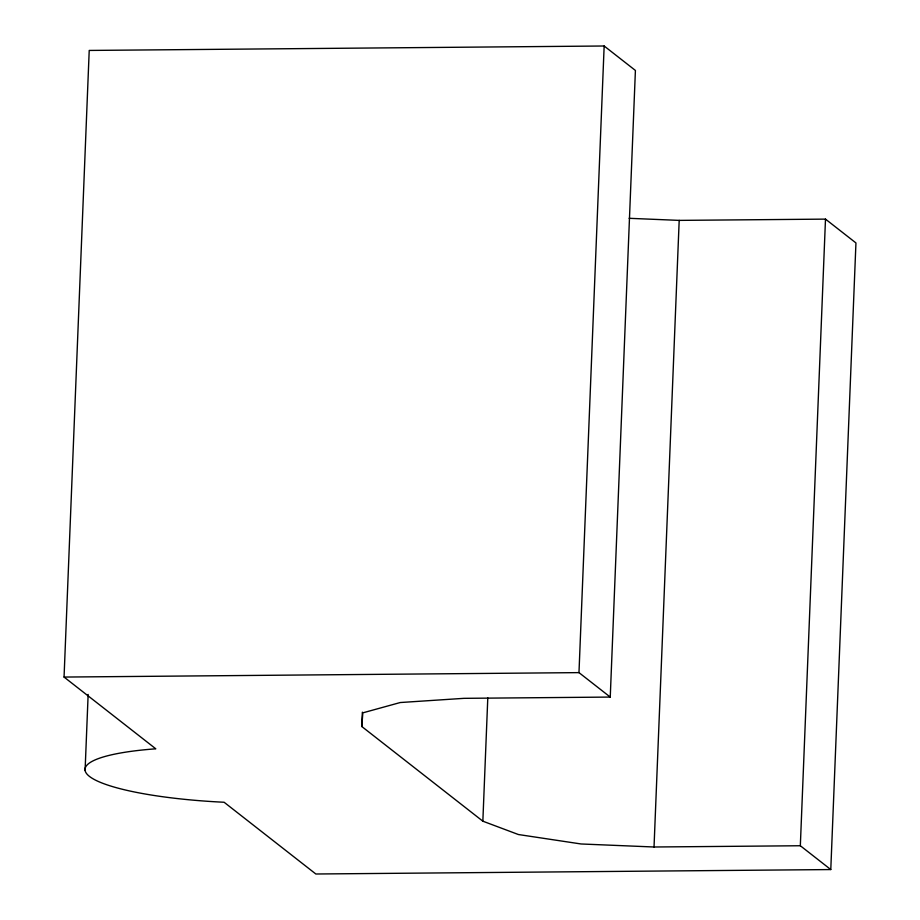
<?xml version="1.0" encoding="UTF-8"?>
<svg xmlns="http://www.w3.org/2000/svg" width="920" height="920" viewBox="0 0 920 920"><rect width="100%" height="100%" fill="white"/><g stroke="black" fill="none" stroke-linecap="round" stroke-linejoin="round"><path stroke-width="1.38" d="M830.783 869.561L315.847 874L224.112 802.251A145.877 27.335 2.3 0 1 89.447 776.399A145.877 27.335 2.3 0 1 155.79 748.811L64.055 677.062L89.217 50.439L604.153 46L635.409 70.449L610.247 697.072L463.944 698.337L400.234 702.535L362.836 712.85L361.778 726.501L482.85 821.192L518.409 834.532L581.072 843.973L654.028 846.998L800.331 845.744L830.783 869.561L855.945 242.937L825.493 219.121L679.19 220.386L629.119 218.304M85.088 770.477L88.147 694.428M361.778 726.501L362.353 712.16M482.85 821.192L487.796 697.877M610.247 697.072L578.979 672.623L604.153 46M654.028 846.998L679.19 220.386M800.331 845.744L825.493 219.121M64.055 677.062L578.979 672.623"/></g></svg>
